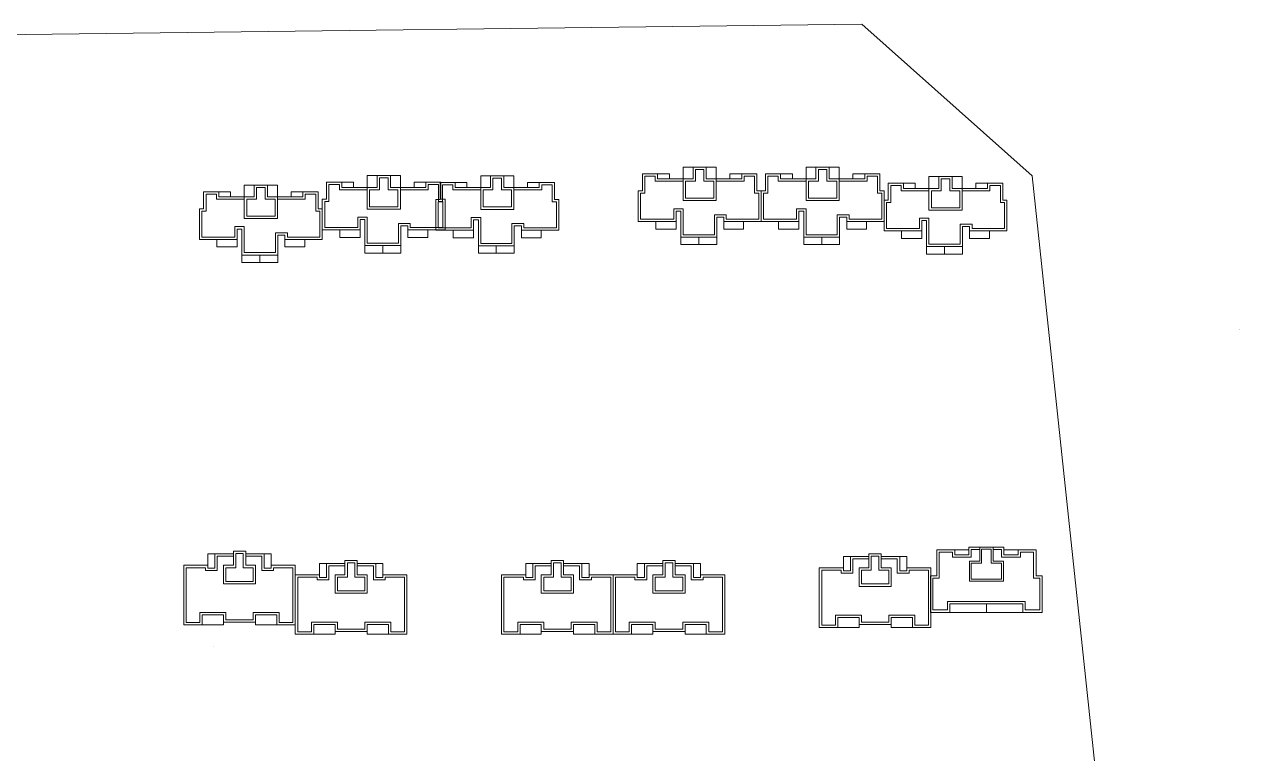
# Model space of a CAD drawing. Extents: x 65861 to 191729, y -16848 to 27649.
# Drawn here: x 134108 to 136679, y -7582 to -6039 of the extents above; entities that cross this region are included whole.
import ezdxf

# ---------------------------------------------------------------- set-up
doc = ezdxf.new("R2010")
doc.units = 0
doc.header["$LTSCALE"] = 1000
doc.header["$MEASUREMENT"] = 0
doc.layers.add('140', color=2, linetype='Continuous', lineweight=5)
doc.layers.add('DingDianTu', color=5, linetype='Continuous', lineweight=0)

# ---------------------------------------------------------------- blocks, each defined once
blk = doc.blocks.new('dafasfd')
at = {"layer": 'DingDianTu', "color": 7, "const_width": 100}
blk.add_lwpolyline([(36368038, 16363912), (36368954, 16361479), (36372042, 16362641), (36374261, 16356745), (36369114, 16354807), (36369537, 16353684), (36361113, 16350514), (36359352, 16355194), (36360288, 16355546), (36359830, 16356763), (36358894, 16356410), (36357556, 16359967)], close=True, dxfattribs=at)
for points in [[(36363546, 16362221), (36362876, 16363999), (36359039, 16362555), (36359708, 16360777)], [(36371734, 16355794), (36372686, 16353267), (36369878, 16352210), (36369350, 16353614)]]:
    blk.add_lwpolyline(points, dxfattribs=at)
at = {"layer": 'DingDianTu', "color": 7}
for points in [[(36369878, 16352210), (36361642, 16349110), (36361113, 16350514)], [(36368038, 16363912), (36371127, 16365074), (36372042, 16362641)]]:
    blk.add_lwpolyline(points, dxfattribs=at)
blk = doc.blocks.new('*E54')
at = {"layer": 'DingDianTu', "color": 7, "xscale": 0.001000002024510444, "yscale": 0.001000000163912773, "zscale": 0.001, "rotation": 339.3761177849276}
blk.add_blockref('dafasfd', (22613, -20413), dxfattribs=at)
blk = doc.blocks.new('*E53')
at = {"layer": 'DingDianTu', "color": 7, "xscale": 0.001000002024510444, "yscale": 0.001000000163912773, "zscale": 0.001, "rotation": 339.3761177849276}
blk.add_blockref('dafasfd', (22613, -20413), dxfattribs=at)

msp = doc.modelspace()

# ---------------------------------------------------------------- linework, layer by layer
at = {"layer": '140', "color": 7}
for p, q in [((135880.1, -6039.2), (132085.9, -6085)), ((136240.5, -6359.5), (135880.1, -6039.2)), ((135502, -6366.3), (135502, -6341.3)), ((135502, -6341.3), (135523, -6341.3)), ((135523, -6366.3), (135523, -6341.3)), ((135523, -6341.3), (135551, -6341.3)), ((135546, -6346.3), (135528, -6346.3)), ((135528, -6346.3), (135528, -6371.3)), ((135546, -6371.3), (135546, -6346.3)), ((135551, -6341.3), (135551, -6366.3)), ((135551, -6341.3), (135572, -6341.3)), ((135572, -6341.3), (135572, -6366.3)), ((135762, -6366.3), (135762, -6341.3)), ((135762, -6341.3), (135783, -6341.3)), ((135783, -6366.3), (135783, -6341.3)), ((135783, -6341.3), (135811, -6341.3)), ((135806, -6346.3), (135788, -6346.3)), ((135788, -6346.3), (135788, -6371.3)), ((135806, -6371.3), (135806, -6346.3)), ((135811, -6341.3), (135811, -6366.3)), ((135811, -6341.3), (135832, -6341.3)), ((135832, -6341.3), (135832, -6366.3)), ((134747.8, -6373.3), (134779.8, -6373.3)), ((134747.8, -6409.3), (134747.8, -6373.3)), ((134779.8, -6373.3), (134779.8, -6384.3)), ((134779.8, -6373.3), (134804.8, -6373.3)), ((134804.8, -6373.3), (134804.8, -6384.3)), ((134833.8, -6384.3), (134833.8, -6359.3)), ((134833.8, -6359.3), (134854.8, -6359.3)), ((134854.8, -6384.3), (134854.8, -6359.3)), ((134854.8, -6359.3), (134882.8, -6359.3)), ((134877.8, -6364.3), (134859.8, -6364.3)), ((134859.8, -6364.3), (134859.8, -6389.3)), ((134877.8, -6389.3), (134877.8, -6364.3)), ((134882.8, -6359.3), (134882.8, -6384.3)), ((134882.8, -6359.3), (134903.8, -6359.3)), ((134903.8, -6359.3), (134903.8, -6384.3)), ((134932.8, -6384.3), (134932.8, -6373.3)), ((134932.8, -6373.3), (134957.8, -6373.3)), ((134957.8, -6384.3), (134957.8, -6373.3)), ((134957.8, -6373.3), (134989.8, -6373.3)), ((134987.8, -6373.7), (135019.8, -6373.7)), ((134987.8, -6409.7), (134987.8, -6373.7)), ((134989.8, -6373.3), (134989.8, -6409.3)), ((135019.8, -6373.7), (135019.8, -6384.7)), ((135019.8, -6373.7), (135044.8, -6373.7)), ((135044.8, -6373.7), (135044.8, -6384.7)), ((135073.8, -6384.7), (135073.8, -6359.7)), ((135073.8, -6359.7), (135094.8, -6359.7)), ((135094.8, -6384.7), (135094.8, -6359.7)), ((135094.8, -6359.7), (135122.8, -6359.7)), ((135117.8, -6364.7), (135099.8, -6364.7)), ((135099.8, -6364.7), (135099.8, -6389.7)), ((135117.8, -6389.7), (135117.8, -6364.7)), ((135122.8, -6359.7), (135122.8, -6384.7)), ((135122.8, -6359.7), (135143.8, -6359.7)), ((135143.8, -6359.7), (135143.8, -6384.7)), ((135172.8, -6384.7), (135172.8, -6373.7)), ((135172.8, -6373.7), (135197.8, -6373.7)), ((135197.8, -6384.7), (135197.8, -6373.7)), ((135197.8, -6373.7), (135229.8, -6373.7)), ((135229.8, -6373.7), (135229.8, -6409.7)), ((135416, -6355.3), (135448, -6355.3)), ((135416, -6391.3), (135416, -6355.3)), ((135421, -6396.3), (135421, -6360.3)), ((135421, -6360.3), (135443, -6360.3)), ((135443, -6360.3), (135443, -6371.3)), ((135443, -6371.3), (135502, -6371.3)), ((135448, -6355.3), (135448, -6366.3)), ((135448, -6355.3), (135473, -6355.3)), ((135448, -6366.3), (135523, -6366.3)), ((135473, -6355.3), (135473, -6366.3)), ((135502, -6366.3), (135502, -6412.3)), ((135507, -6371.3), (135507, -6407.3)), ((135528, -6371.3), (135507, -6371.3)), ((135567, -6371.3), (135546, -6371.3)), ((135551, -6366.3), (135626, -6366.3)), ((135567, -6407.3), (135567, -6371.3)), ((135572, -6412.3), (135572, -6366.3)), ((135572, -6371.3), (135631, -6371.3)), ((135601, -6366.3), (135601, -6355.3)), ((135601, -6355.3), (135626, -6355.3)), ((135626, -6366.3), (135626, -6355.3)), ((135626, -6355.3), (135658, -6355.3)), ((135631, -6371.3), (135631, -6360.3)), ((135631, -6360.3), (135653, -6360.3)), ((135653, -6360.3), (135653, -6396.3)), ((135658, -6355.3), (135658, -6391.3)), ((135676, -6355.3), (135708, -6355.3)), ((135676, -6391.3), (135676, -6355.3)), ((135681, -6396.3), (135681, -6360.3)), ((135681, -6360.3), (135703, -6360.3)), ((135703, -6360.3), (135703, -6371.3)), ((135703, -6371.3), (135762, -6371.3)), ((135708, -6355.3), (135708, -6366.3)), ((135708, -6355.3), (135733, -6355.3)), ((135708, -6366.3), (135783, -6366.3)), ((135733, -6355.3), (135733, -6366.3)), ((135762, -6366.3), (135762, -6412.3)), ((135767, -6371.3), (135767, -6407.3)), ((135788, -6371.3), (135767, -6371.3)), ((135827, -6371.3), (135806, -6371.3)), ((135811, -6366.3), (135886, -6366.3)), ((135827, -6407.3), (135827, -6371.3)), ((135832, -6412.3), (135832, -6366.3)), ((135832, -6371.3), (135891, -6371.3)), ((135861, -6366.3), (135861, -6355.3)), ((135861, -6355.3), (135886, -6355.3)), ((135886, -6366.3), (135886, -6355.3)), ((135886, -6355.3), (135918, -6355.3)), ((135891, -6371.3), (135891, -6360.3)), ((135891, -6360.3), (135913, -6360.3)), ((135913, -6360.3), (135913, -6396.3)), ((135918, -6355.3), (135918, -6391.3)), ((135936, -6375.3), (135968, -6375.3)), ((135936, -6411.3), (135936, -6375.3)), ((135968, -6375.3), (135968, -6386.3)), ((135968, -6375.3), (135993, -6375.3)), ((135993, -6375.3), (135993, -6386.3)), ((136022, -6386.3), (136022, -6361.3)), ((136022, -6361.3), (136043, -6361.3)), ((136043, -6386.3), (136043, -6361.3)), ((136043, -6361.3), (136071, -6361.3)), ((136066, -6366.3), (136048, -6366.3)), ((136048, -6366.3), (136048, -6391.3)), ((136066, -6391.3), (136066, -6366.3)), ((136071, -6361.3), (136071, -6386.3)), ((136071, -6361.3), (136092, -6361.3)), ((136092, -6361.3), (136092, -6386.3)), ((136121, -6386.3), (136121, -6375.3)), ((136121, -6375.3), (136146, -6375.3)), ((136146, -6386.3), (136146, -6375.3)), ((136146, -6375.3), (136178, -6375.3)), ((136178, -6375.3), (136178, -6411.3)), ((136649, -10213.7), (136240.5, -6359.5)), ((134487.8, -6393.3), (134519.8, -6393.3)), ((134487.8, -6429.3), (134487.8, -6393.3)), ((134492.8, -6434.3), (134492.8, -6398.3)), ((134492.8, -6398.3), (134514.8, -6398.3)), ((134514.8, -6398.3), (134514.8, -6409.3)), ((134519.8, -6393.3), (134519.8, -6404.3)), ((134519.8, -6393.3), (134544.8, -6393.3)), ((134544.8, -6393.3), (134544.8, -6404.3)), ((134573.8, -6404.3), (134573.8, -6379.3)), ((134573.8, -6379.3), (134594.8, -6379.3)), ((134594.8, -6404.3), (134594.8, -6379.3)), ((134594.8, -6379.3), (134622.8, -6379.3)), ((134617.8, -6384.3), (134599.8, -6384.3)), ((134599.8, -6384.3), (134599.8, -6409.3)), ((134617.8, -6409.3), (134617.8, -6384.3)), ((134622.8, -6379.3), (134622.8, -6404.3)), ((134622.8, -6379.3), (134643.8, -6379.3)), ((134643.8, -6379.3), (134643.8, -6404.3)), ((134672.8, -6404.3), (134672.8, -6393.3)), ((134672.8, -6393.3), (134697.8, -6393.3)), ((134697.8, -6404.3), (134697.8, -6393.3)), ((134697.8, -6393.3), (134729.8, -6393.3)), ((134702.8, -6409.3), (134702.8, -6398.3)), ((134702.8, -6398.3), (134724.8, -6398.3)), ((134724.8, -6398.3), (134724.8, -6434.3)), ((134729.8, -6393.3), (134729.8, -6429.3)), ((134752.8, -6414.3), (134752.8, -6378.3)), ((134752.8, -6378.3), (134774.8, -6378.3)), ((134774.8, -6378.3), (134774.8, -6389.3)), ((134774.8, -6389.3), (134833.8, -6389.3)), ((134779.8, -6384.3), (134854.8, -6384.3)), ((134833.8, -6384.3), (134833.8, -6430.3)), ((134838.8, -6389.3), (134838.8, -6425.3)), ((134859.8, -6389.3), (134838.8, -6389.3)), ((134898.8, -6389.3), (134877.8, -6389.3)), ((134882.8, -6384.3), (134957.8, -6384.3)), ((134898.8, -6425.3), (134898.8, -6389.3)), ((134903.8, -6430.3), (134903.8, -6384.3)), ((134903.8, -6389.3), (134962.8, -6389.3)), ((134962.8, -6389.3), (134962.8, -6378.3)), ((134962.8, -6378.3), (134984.8, -6378.3)), ((134984.8, -6378.3), (134984.8, -6414.3)), ((134992.8, -6414.7), (134992.8, -6378.7)), ((134992.8, -6378.7), (135014.8, -6378.7)), ((135014.8, -6378.7), (135014.8, -6389.7)), ((135014.8, -6389.7), (135073.8, -6389.7)), ((135019.8, -6384.7), (135094.8, -6384.7)), ((135073.8, -6384.7), (135073.8, -6430.7)), ((135078.8, -6389.7), (135078.8, -6425.7)), ((135099.8, -6389.7), (135078.8, -6389.7)), ((135138.8, -6389.7), (135117.8, -6389.7)), ((135122.8, -6384.7), (135197.8, -6384.7)), ((135138.8, -6425.7), (135138.8, -6389.7)), ((135143.8, -6430.7), (135143.8, -6384.7)), ((135143.8, -6389.7), (135202.8, -6389.7)), ((135202.8, -6389.7), (135202.8, -6378.7)), ((135202.8, -6378.7), (135224.8, -6378.7)), ((135224.8, -6378.7), (135224.8, -6414.7)), ((135407, -6456.3), (135407, -6391.3)), ((135407, -6391.3), (135416, -6391.3)), ((135412, -6451.3), (135412, -6396.3)), ((135412, -6396.3), (135421, -6396.3)), ((135653, -6396.3), (135662, -6396.3)), ((135658, -6391.3), (135667, -6391.3)), ((135662, -6396.3), (135662, -6451.3)), ((135667, -6456.3), (135667, -6391.3)), ((135667, -6391.3), (135676, -6391.3)), ((135667, -6391.3), (135667, -6456.3)), ((135672, -6451.3), (135672, -6396.3)), ((135672, -6396.3), (135681, -6396.3)), ((135913, -6396.3), (135922, -6396.3)), ((135918, -6391.3), (135927, -6391.3)), ((135922, -6396.3), (135922, -6451.3)), ((135927, -6391.3), (135927, -6456.3)), ((135941, -6416.3), (135941, -6380.3)), ((135941, -6380.3), (135963, -6380.3)), ((135963, -6380.3), (135963, -6391.3)), ((135963, -6391.3), (136022, -6391.3)), ((135968, -6386.3), (136043, -6386.3)), ((136022, -6386.3), (136022, -6432.3)), ((136027, -6391.3), (136027, -6427.3)), ((136048, -6391.3), (136027, -6391.3)), ((136087, -6391.3), (136066, -6391.3)), ((136071, -6386.3), (136146, -6386.3)), ((136087, -6427.3), (136087, -6391.3)), ((136092, -6432.3), (136092, -6386.3)), ((136092, -6391.3), (136151, -6391.3)), ((136151, -6391.3), (136151, -6380.3)), ((136151, -6380.3), (136173, -6380.3)), ((136173, -6380.3), (136173, -6416.3)), ((134514.8, -6409.3), (134573.8, -6409.3)), ((134519.8, -6404.3), (134594.8, -6404.3)), ((134573.8, -6404.3), (134573.8, -6450.3)), ((134578.8, -6409.3), (134578.8, -6445.3)), ((134599.8, -6409.3), (134578.8, -6409.3)), ((134638.8, -6409.3), (134617.8, -6409.3)), ((134622.8, -6404.3), (134697.8, -6404.3)), ((134638.8, -6445.3), (134638.8, -6409.3)), ((134643.8, -6450.3), (134643.8, -6404.3)), ((134643.8, -6409.3), (134702.8, -6409.3)), ((134738.8, -6474.3), (134738.8, -6409.3)), ((134738.8, -6409.3), (134747.8, -6409.3)), ((134743.8, -6469.3), (134743.8, -6414.3)), ((134743.8, -6414.3), (134752.8, -6414.3)), ((134838.8, -6425.3), (134898.8, -6425.3)), ((134978.8, -6474.7), (134978.8, -6409.7)), ((134978.8, -6409.7), (134987.8, -6409.7)), ((134983.8, -6469.7), (134983.8, -6414.7)), ((134983.8, -6414.7), (134992.8, -6414.7)), ((134984.8, -6414.3), (134993.8, -6414.3)), ((134989.8, -6409.3), (134998.8, -6409.3)), ((134993.8, -6414.3), (134993.8, -6469.3)), ((134998.8, -6409.3), (134998.8, -6474.3)), ((135078.8, -6425.7), (135138.8, -6425.7)), ((135224.8, -6414.7), (135233.8, -6414.7)), ((135229.8, -6409.7), (135238.8, -6409.7)), ((135233.8, -6414.7), (135233.8, -6469.7)), ((135238.8, -6409.7), (135238.8, -6474.7)), ((135502, -6412.3), (135572, -6412.3)), ((135507, -6407.3), (135567, -6407.3)), ((135762, -6412.3), (135832, -6412.3)), ((135767, -6407.3), (135827, -6407.3)), ((135927, -6476.3), (135927, -6411.3)), ((135927, -6411.3), (135936, -6411.3)), ((135932, -6471.3), (135932, -6416.3)), ((135932, -6416.3), (135941, -6416.3)), ((136173, -6416.3), (136182, -6416.3)), ((136178, -6411.3), (136187, -6411.3)), ((136182, -6416.3), (136182, -6471.3)), ((136187, -6411.3), (136187, -6476.3)), ((134478.8, -6494.3), (134478.8, -6429.3)), ((134478.8, -6429.3), (134487.8, -6429.3)), ((134483.8, -6489.3), (134483.8, -6434.3)), ((134483.8, -6434.3), (134492.8, -6434.3)), ((134573.8, -6450.3), (134643.8, -6450.3)), ((134578.8, -6445.3), (134638.8, -6445.3)), ((134724.8, -6434.3), (134733.8, -6434.3)), ((134729.8, -6429.3), (134738.8, -6429.3)), ((134733.8, -6434.3), (134733.8, -6489.3)), ((134738.8, -6429.3), (134738.8, -6494.3)), ((134833.8, -6447.3), (134813.8, -6447.3)), ((134813.8, -6447.3), (134813.8, -6469.3)), ((134828.8, -6452.3), (134818.8, -6452.3)), ((134818.8, -6452.3), (134818.8, -6474.3)), ((134828.8, -6507.3), (134828.8, -6452.3)), ((134833.8, -6430.3), (134903.8, -6430.3)), ((134833.8, -6502.3), (134833.8, -6447.3)), ((135073.8, -6447.7), (135053.8, -6447.7)), ((135053.8, -6447.7), (135053.8, -6469.7)), ((135073.8, -6430.7), (135143.8, -6430.7)), ((135073.8, -6502.7), (135073.8, -6447.7)), ((135482, -6451.3), (135412, -6451.3)), ((135502, -6429.3), (135482, -6429.3)), ((135482, -6429.3), (135482, -6451.3)), ((135497, -6434.3), (135487, -6434.3)), ((135487, -6434.3), (135487, -6456.3)), ((135497, -6489.3), (135497, -6434.3)), ((135502, -6484.3), (135502, -6429.3)), ((135593, -6442.3), (135568, -6442.3)), ((135568, -6442.3), (135568, -6484.3)), ((135588, -6447.3), (135573, -6447.3)), ((135573, -6447.3), (135573, -6489.3)), ((135588, -6456.3), (135588, -6447.3)), ((135593, -6451.3), (135593, -6442.3)), ((135662, -6451.3), (135593, -6451.3)), ((135742, -6451.3), (135672, -6451.3)), ((135762, -6429.3), (135742, -6429.3)), ((135742, -6429.3), (135742, -6451.3)), ((135757, -6434.3), (135747, -6434.3)), ((135747, -6434.3), (135747, -6456.3)), ((135757, -6489.3), (135757, -6434.3)), ((135762, -6484.3), (135762, -6429.3)), ((135853, -6442.3), (135828, -6442.3)), ((135828, -6442.3), (135828, -6484.3)), ((135848, -6447.3), (135833, -6447.3)), ((135833, -6447.3), (135833, -6489.3)), ((135848, -6456.3), (135848, -6447.3)), ((135853, -6451.3), (135853, -6442.3)), ((135922, -6451.3), (135853, -6451.3)), ((136022, -6449.3), (136002, -6449.3)), ((136002, -6449.3), (136002, -6471.3)), ((136022, -6432.3), (136092, -6432.3)), ((136022, -6504.3), (136022, -6449.3)), ((136027, -6427.3), (136087, -6427.3)), ((134573.8, -6467.3), (134553.8, -6467.3)), ((134553.8, -6467.3), (134553.8, -6489.3)), ((134568.8, -6472.3), (134558.8, -6472.3)), ((134558.8, -6472.3), (134558.8, -6494.3)), ((134568.8, -6527.3), (134568.8, -6472.3)), ((134573.8, -6522.3), (134573.8, -6467.3)), ((134818.8, -6474.3), (134738.8, -6474.3)), ((134813.8, -6469.3), (134743.8, -6469.3)), ((134775.8, -6474.3), (134775.8, -6490.3)), ((134818.8, -6490.3), (134818.8, -6474.3)), ((134924.8, -6460.3), (134899.8, -6460.3)), ((134899.8, -6460.3), (134899.8, -6502.3)), ((134919.8, -6465.3), (134904.8, -6465.3)), ((134904.8, -6465.3), (134904.8, -6507.3)), ((134919.8, -6474.3), (134919.8, -6465.3)), ((134998.8, -6474.3), (134919.8, -6474.3)), ((134919.8, -6490.3), (134919.8, -6474.3)), ((134924.8, -6469.3), (134924.8, -6460.3)), ((134993.8, -6469.3), (134924.8, -6469.3)), ((134961.8, -6474.3), (134961.8, -6490.3)), ((135058.8, -6474.7), (134978.8, -6474.7)), ((135053.8, -6469.7), (134983.8, -6469.7)), ((135015.8, -6474.7), (135015.8, -6490.7)), ((135068.8, -6452.7), (135058.8, -6452.7)), ((135058.8, -6452.7), (135058.8, -6474.7)), ((135058.8, -6490.7), (135058.8, -6474.7)), ((135068.8, -6507.7), (135068.8, -6452.7)), ((135164.8, -6460.7), (135139.8, -6460.7)), ((135139.8, -6460.7), (135139.8, -6502.7)), ((135159.8, -6465.7), (135144.8, -6465.7)), ((135144.8, -6465.7), (135144.8, -6507.7)), ((135159.8, -6474.7), (135159.8, -6465.7)), ((135238.8, -6474.7), (135159.8, -6474.7)), ((135159.8, -6490.7), (135159.8, -6474.7)), ((135164.8, -6469.7), (135164.8, -6460.7)), ((135233.8, -6469.7), (135164.8, -6469.7)), ((135201.8, -6474.7), (135201.8, -6490.7)), ((135487, -6456.3), (135407, -6456.3)), ((135444, -6456.3), (135444, -6472.3)), ((135444, -6472.3), (135487, -6472.3)), ((135487, -6472.3), (135487, -6456.3)), ((135667, -6456.3), (135588, -6456.3)), ((135588, -6472.3), (135588, -6456.3)), ((135630, -6472.3), (135588, -6472.3)), ((135630, -6456.3), (135630, -6472.3)), ((135747, -6456.3), (135667, -6456.3)), ((135704, -6456.3), (135704, -6472.3)), ((135704, -6472.3), (135747, -6472.3)), ((135747, -6472.3), (135747, -6456.3)), ((135927, -6456.3), (135848, -6456.3)), ((135848, -6472.3), (135848, -6456.3)), ((135890, -6472.3), (135848, -6472.3)), ((135890, -6456.3), (135890, -6472.3)), ((136007, -6476.3), (135927, -6476.3)), ((136002, -6471.3), (135932, -6471.3)), ((135964, -6476.3), (135964, -6492.3)), ((136017, -6454.3), (136007, -6454.3)), ((136007, -6454.3), (136007, -6476.3)), ((136007, -6492.3), (136007, -6476.3)), ((136017, -6509.3), (136017, -6454.3)), ((136113, -6462.3), (136088, -6462.3)), ((136088, -6462.3), (136088, -6504.3)), ((136108, -6467.3), (136093, -6467.3)), ((136093, -6467.3), (136093, -6509.3)), ((136108, -6476.3), (136108, -6467.3)), ((136187, -6476.3), (136108, -6476.3)), ((136108, -6492.3), (136108, -6476.3)), ((136113, -6471.3), (136113, -6462.3)), ((136182, -6471.3), (136113, -6471.3)), ((136150, -6476.3), (136150, -6492.3)), ((134558.8, -6494.3), (134478.8, -6494.3)), ((134553.8, -6489.3), (134483.8, -6489.3)), ((134515.8, -6494.3), (134515.8, -6510.3)), ((134558.8, -6510.3), (134558.8, -6494.3)), ((134664.8, -6480.3), (134639.8, -6480.3)), ((134639.8, -6480.3), (134639.8, -6522.3)), ((134659.8, -6485.3), (134644.8, -6485.3)), ((134644.8, -6485.3), (134644.8, -6527.3)), ((134659.8, -6494.3), (134659.8, -6485.3)), ((134738.8, -6494.3), (134659.8, -6494.3)), ((134659.8, -6510.3), (134659.8, -6494.3)), ((134664.8, -6489.3), (134664.8, -6480.3)), ((134733.8, -6489.3), (134664.8, -6489.3)), ((134701.8, -6494.3), (134701.8, -6510.3)), ((134775.8, -6490.3), (134818.8, -6490.3)), ((134899.8, -6502.3), (134833.8, -6502.3)), ((134961.8, -6490.3), (134919.8, -6490.3)), ((135015.8, -6490.7), (135058.8, -6490.7)), ((135139.8, -6502.7), (135073.8, -6502.7)), ((135201.8, -6490.7), (135159.8, -6490.7)), ((135573, -6489.3), (135497, -6489.3)), ((135497, -6505.3), (135497, -6489.3)), ((135568, -6484.3), (135502, -6484.3)), ((135535, -6489.3), (135535, -6505.3)), ((135573, -6489.3), (135573, -6505.3)), ((135833, -6489.3), (135757, -6489.3)), ((135757, -6505.3), (135757, -6489.3)), ((135828, -6484.3), (135762, -6484.3)), ((135795, -6489.3), (135795, -6505.3)), ((135833, -6489.3), (135833, -6505.3)), ((135964, -6492.3), (136007, -6492.3)), ((136150, -6492.3), (136108, -6492.3)), ((134515.8, -6510.3), (134558.8, -6510.3)), ((134644.8, -6527.3), (134568.8, -6527.3)), ((134568.8, -6543.3), (134568.8, -6527.3)), ((134639.8, -6522.3), (134573.8, -6522.3)), ((134606.8, -6527.3), (134606.8, -6543.4)), ((134644.8, -6527.3), (134644.8, -6543.4)), ((134701.8, -6510.3), (134659.8, -6510.3)), ((134904.8, -6507.3), (134828.8, -6507.3)), ((134828.8, -6523.3), (134828.8, -6507.3)), ((134904.8, -6523.4), (134828.8, -6523.3)), ((134866.8, -6507.3), (134866.8, -6523.4)), ((134904.8, -6507.3), (134904.8, -6523.4)), ((135144.8, -6507.7), (135068.8, -6507.7)), ((135068.8, -6523.7), (135068.8, -6507.7)), ((135144.8, -6523.7), (135068.8, -6523.7)), ((135106.8, -6507.7), (135106.8, -6523.7)), ((135144.8, -6507.7), (135144.8, -6523.7)), ((135573, -6505.3), (135497, -6505.3)), ((135833, -6505.3), (135757, -6505.3)), ((136093, -6509.3), (136017, -6509.3)), ((136017, -6525.3), (136017, -6509.3)), ((136093, -6525.3), (136017, -6525.3)), ((136088, -6504.3), (136022, -6504.3)), ((136055, -6509.3), (136055, -6525.3)), ((136093, -6509.3), (136093, -6525.3)), ((134644.8, -6543.4), (134568.8, -6543.3)), ((136106.4, -7161.3), (136106.4, -7145.3)), ((136106.4, -7145.3), (136180.4, -7145.3)), ((136129.4, -7145.3), (136129.4, -7175.3)), ((136157.4, -7175.3), (136157.4, -7145.3)), ((136180.4, -7145.3), (136180.4, -7161.3)), ((134496.7, -7183.8), (134496.7, -7159.8)), ((134496.7, -7159.8), (134511.7, -7159.8)), ((134550.7, -7159.8), (134511.7, -7159.8)), ((134511.7, -7159.8), (134511.7, -7189.8)), ((134550.7, -7164.8), (134516.7, -7164.8)), ((134516.7, -7164.8), (134516.7, -7194.8)), ((134576.7, -7153.8), (134550.7, -7153.8)), ((134550.7, -7153.8), (134550.7, -7159.8)), ((134550.7, -7159.8), (134550.7, -7183.8)), ((134571.7, -7158.8), (134555.7, -7158.8)), ((134555.7, -7158.8), (134555.7, -7159.8)), ((134555.7, -7159.8), (134555.7, -7188.8)), ((134571.7, -7188.8), (134571.7, -7158.8)), ((134576.7, -7159.8), (134576.7, -7153.8)), ((134576.7, -7183.8), (134576.7, -7153.8)), ((134615.7, -7159.8), (134576.7, -7159.8)), ((134610.7, -7164.8), (134576.7, -7164.8)), ((134610.7, -7194.8), (134610.7, -7164.8)), ((134615.7, -7189.8), (134615.7, -7159.8)), ((134630.7, -7159.8), (134615.7, -7159.8)), ((134630.7, -7183.8), (134630.7, -7159.8)), ((135841, -7189.3), (135841, -7165.3)), ((135841, -7165.3), (135856, -7165.3)), ((135895, -7165.3), (135856, -7165.3)), ((135856, -7165.3), (135856, -7195.3)), ((135895, -7170.3), (135861, -7170.3)), ((135861, -7170.3), (135861, -7200.3)), ((135921, -7159.3), (135895, -7159.3)), ((135895, -7159.3), (135895, -7165.3)), ((135895, -7165.3), (135895, -7189.3)), ((135916, -7164.3), (135900, -7164.3)), ((135900, -7164.3), (135900, -7165.3)), ((135900, -7165.3), (135900, -7194.3)), ((135916, -7194.3), (135916, -7164.3)), ((135921, -7165.3), (135921, -7159.3)), ((135921, -7189.3), (135921, -7159.3)), ((135960, -7165.3), (135921, -7165.3)), ((135955, -7170.3), (135921, -7170.3)), ((135955, -7200.3), (135955, -7170.3)), ((135960, -7195.3), (135960, -7165.3)), ((135975, -7165.3), (135960, -7165.3)), ((135975, -7189.3), (135975, -7165.3)), ((136038.4, -7206.3), (136038.4, -7151.3)), ((136038.4, -7151.3), (136076.4, -7151.3)), ((136043.4, -7211.3), (136043.4, -7156.3)), ((136043.4, -7156.3), (136071.4, -7156.3)), ((136071.4, -7156.3), (136071.4, -7166.3)), ((136071.4, -7166.3), (136111.4, -7166.3)), ((136074.4, -7151.3), (136076.4, -7151.3)), ((136076.4, -7151.3), (136076.4, -7161.3)), ((136076.4, -7151.3), (136106.4, -7151.3)), ((136076.4, -7161.3), (136106.4, -7161.3)), ((136111.4, -7166.3), (136111.4, -7150.3)), ((136111.4, -7150.3), (136129.4, -7150.3)), ((136133.4, -7149.3), (136133.4, -7179.3)), ((136153.4, -7149.3), (136133.4, -7149.3)), ((136153.4, -7179.3), (136153.4, -7149.3)), ((136157.4, -7150.3), (136175.4, -7150.3)), ((136175.4, -7150.3), (136175.4, -7166.3)), ((136175.4, -7166.3), (136215.4, -7166.3)), ((136210.4, -7151.3), (136180.4, -7151.3)), ((136180.4, -7161.3), (136210.4, -7161.3)), ((136210.4, -7161.3), (136210.4, -7151.3)), ((136210.4, -7151.3), (136248.4, -7151.3)), ((136215.4, -7166.3), (136215.4, -7156.3)), ((136215.4, -7156.3), (136243.4, -7156.3)), ((136243.4, -7156.3), (136243.4, -7211.3)), ((136248.4, -7151.3), (136248.4, -7206.3)), ((134478.7, -7183.8), (134445.7, -7183.8)), ((134445.7, -7183.8), (134445.7, -7309.8)), ((134478.7, -7188.8), (134450.7, -7188.8)), ((134450.7, -7188.8), (134450.7, -7304.8)), ((134496.7, -7183.8), (134478.7, -7183.8)), ((134491.7, -7188.8), (134478.7, -7188.8)), ((134491.7, -7194.8), (134491.7, -7188.8)), ((134516.7, -7194.8), (134491.7, -7194.8)), ((134496.7, -7189.8), (134496.7, -7183.8)), ((134511.7, -7189.8), (134496.7, -7189.8)), ((134550.7, -7183.8), (134529.7, -7183.8)), ((134529.7, -7183.8), (134529.7, -7222.8)), ((134555.7, -7188.8), (134534.7, -7188.8)), ((134534.7, -7188.8), (134534.7, -7217.8)), ((134592.7, -7188.8), (134571.7, -7188.8)), ((134597.7, -7183.8), (134576.7, -7183.8)), ((134592.7, -7217.8), (134592.7, -7188.8)), ((134597.7, -7222.8), (134597.7, -7183.8)), ((134635.7, -7194.8), (134610.7, -7194.8)), ((134630.7, -7189.8), (134615.7, -7189.8)), ((134648.7, -7183.8), (134630.7, -7183.8)), ((134630.7, -7183.8), (134630.7, -7189.8)), ((134648.7, -7188.8), (134635.7, -7188.8)), ((134635.7, -7188.8), (134635.7, -7194.8)), ((134681.7, -7183.8), (134648.7, -7183.8)), ((134676.7, -7188.8), (134648.7, -7188.8)), ((134676.7, -7304.8), (134676.7, -7188.8)), ((134681.7, -7309.8), (134681.7, -7183.8)), ((134732.7, -7203.8), (134732.7, -7179.8)), ((134732.7, -7179.8), (134747.7, -7179.8)), ((134786.7, -7179.8), (134747.7, -7179.8)), ((134747.7, -7179.8), (134747.7, -7209.8)), ((134786.7, -7184.8), (134752.7, -7184.8)), ((134752.7, -7184.8), (134752.7, -7214.8)), ((134812.7, -7173.8), (134786.7, -7173.8)), ((134786.7, -7173.8), (134786.7, -7179.8)), ((134786.7, -7179.8), (134786.7, -7203.8)), ((134807.7, -7178.8), (134791.7, -7178.8)), ((134791.7, -7178.8), (134791.7, -7179.8)), ((134791.7, -7179.8), (134791.7, -7208.8)), ((134807.7, -7208.8), (134807.7, -7178.8)), ((134812.7, -7179.8), (134812.7, -7173.8)), ((134812.7, -7203.8), (134812.7, -7173.8)), ((134851.7, -7179.8), (134812.7, -7179.8)), ((134846.7, -7184.8), (134812.7, -7184.8)), ((134846.7, -7214.8), (134846.7, -7184.8)), ((134851.7, -7209.8), (134851.7, -7179.8)), ((134866.7, -7179.8), (134851.7, -7179.8)), ((134866.7, -7203.8), (134866.7, -7179.8)), ((135169, -7203.8), (135169, -7179.8)), ((135169, -7179.8), (135184, -7179.8)), ((135223, -7179.8), (135184, -7179.8)), ((135184, -7179.8), (135184, -7209.8)), ((135223, -7184.8), (135189, -7184.8)), ((135189, -7184.8), (135189, -7214.8)), ((135249, -7173.8), (135223, -7173.8)), ((135223, -7173.8), (135223, -7179.8)), ((135223, -7179.8), (135223, -7203.8)), ((135244, -7178.8), (135228, -7178.8)), ((135228, -7178.8), (135228, -7179.8)), ((135228, -7179.8), (135228, -7208.8)), ((135244, -7208.8), (135244, -7178.8)), ((135249, -7179.8), (135249, -7173.8)), ((135249, -7203.8), (135249, -7173.8)), ((135288, -7179.8), (135249, -7179.8)), ((135283, -7184.8), (135249, -7184.8)), ((135283, -7214.8), (135283, -7184.8)), ((135288, -7209.8), (135288, -7179.8)), ((135303, -7179.8), (135288, -7179.8)), ((135303, -7203.8), (135303, -7179.8)), ((135405, -7203.8), (135405, -7179.8)), ((135405, -7179.8), (135420, -7179.8)), ((135459, -7179.8), (135420, -7179.8)), ((135420, -7179.8), (135420, -7209.8)), ((135459, -7184.8), (135425, -7184.8)), ((135425, -7184.8), (135425, -7214.8)), ((135485, -7173.8), (135459, -7173.8)), ((135459, -7173.8), (135459, -7179.8)), ((135459, -7179.8), (135459, -7203.8)), ((135480, -7178.8), (135464, -7178.8)), ((135464, -7178.8), (135464, -7179.8)), ((135464, -7179.8), (135464, -7208.8)), ((135480, -7208.8), (135480, -7178.8)), ((135485, -7179.8), (135485, -7173.8)), ((135485, -7203.8), (135485, -7173.8)), ((135524, -7179.8), (135485, -7179.8)), ((135519, -7184.8), (135485, -7184.8)), ((135519, -7214.8), (135519, -7184.8)), ((135524, -7209.8), (135524, -7179.8)), ((135539, -7179.8), (135524, -7179.8)), ((135539, -7203.8), (135539, -7179.8)), ((135823, -7189.3), (135790, -7189.3)), ((135790, -7189.3), (135790, -7315.3)), ((135823, -7194.3), (135795, -7194.3)), ((135795, -7194.3), (135795, -7310.3)), ((135841, -7189.3), (135823, -7189.3)), ((135836, -7194.3), (135823, -7194.3)), ((135836, -7200.3), (135836, -7194.3)), ((135841, -7195.3), (135841, -7189.3)), ((135856, -7195.3), (135841, -7195.3)), ((135895, -7189.3), (135874, -7189.3)), ((135874, -7189.3), (135874, -7228.3)), ((135900, -7194.3), (135879, -7194.3)), ((135879, -7194.3), (135879, -7223.3)), ((135937, -7194.3), (135916, -7194.3)), ((135942, -7189.3), (135921, -7189.3)), ((135937, -7223.3), (135937, -7194.3)), ((135942, -7228.3), (135942, -7189.3)), ((135975, -7195.3), (135960, -7195.3)), ((135993, -7189.3), (135975, -7189.3)), ((135975, -7189.3), (135975, -7195.3)), ((135993, -7194.3), (135980, -7194.3)), ((135980, -7194.3), (135980, -7200.3)), ((136026, -7189.3), (135993, -7189.3)), ((136021, -7194.3), (135993, -7194.3)), ((136021, -7310.3), (136021, -7194.3)), ((136026, -7315.3), (136026, -7189.3)), ((136129.4, -7175.3), (136107.4, -7175.3)), ((136107.4, -7175.3), (136107.4, -7217.3)), ((136133.4, -7179.3), (136111.4, -7179.3)), ((136111.4, -7179.3), (136111.4, -7213.3)), ((136175.4, -7179.3), (136153.4, -7179.3)), ((136179.4, -7175.3), (136157.4, -7175.3)), ((136175.4, -7213.3), (136175.4, -7179.3)), ((136179.4, -7217.3), (136179.4, -7175.3)), ((134529.7, -7222.8), (134597.7, -7222.8)), ((134534.7, -7217.8), (134592.7, -7217.8)), ((134714.7, -7203.8), (134681.7, -7203.8)), ((134681.7, -7203.8), (134681.7, -7329.8)), ((134714.7, -7208.8), (134686.7, -7208.8)), ((134686.7, -7208.8), (134686.7, -7324.8)), ((134732.7, -7203.8), (134714.7, -7203.8)), ((134727.7, -7208.8), (134714.7, -7208.8)), ((134727.7, -7214.8), (134727.7, -7208.8)), ((134752.7, -7214.8), (134727.7, -7214.8)), ((134732.7, -7209.8), (134732.7, -7203.8)), ((134747.7, -7209.8), (134732.7, -7209.8)), ((134786.7, -7203.8), (134765.7, -7203.8)), ((134765.7, -7203.8), (134765.7, -7242.8)), ((134791.7, -7208.8), (134770.7, -7208.8)), ((134770.7, -7208.8), (134770.7, -7237.8)), ((134828.7, -7208.8), (134807.7, -7208.8)), ((134833.7, -7203.8), (134812.7, -7203.8)), ((134828.7, -7237.8), (134828.7, -7208.8)), ((134833.7, -7242.8), (134833.7, -7203.8)), ((134871.7, -7214.8), (134846.7, -7214.8)), ((134866.7, -7209.8), (134851.7, -7209.8)), ((134884.7, -7203.8), (134866.7, -7203.8)), ((134866.7, -7203.8), (134866.7, -7209.8)), ((134884.7, -7208.8), (134871.7, -7208.8)), ((134871.7, -7208.8), (134871.7, -7214.8)), ((134917.7, -7203.8), (134884.7, -7203.8)), ((134912.7, -7208.8), (134884.7, -7208.8)), ((134912.7, -7324.8), (134912.7, -7208.8)), ((134917.7, -7329.8), (134917.7, -7203.8)), ((135151, -7203.8), (135118, -7203.8)), ((135118, -7203.8), (135118, -7329.8)), ((135151, -7208.8), (135123, -7208.8)), ((135123, -7208.8), (135123, -7324.8)), ((135169, -7203.8), (135151, -7203.8)), ((135164, -7208.8), (135151, -7208.8)), ((135164, -7214.8), (135164, -7208.8)), ((135189, -7214.8), (135164, -7214.8)), ((135169, -7209.8), (135169, -7203.8)), ((135184, -7209.8), (135169, -7209.8)), ((135223, -7203.8), (135202, -7203.8)), ((135202, -7203.8), (135202, -7242.8)), ((135228, -7208.8), (135207, -7208.8)), ((135207, -7208.8), (135207, -7237.8)), ((135265, -7208.8), (135244, -7208.8)), ((135270, -7203.8), (135249, -7203.8)), ((135265, -7237.8), (135265, -7208.8)), ((135270, -7242.8), (135270, -7203.8)), ((135308, -7214.8), (135283, -7214.8)), ((135303, -7209.8), (135288, -7209.8)), ((135321, -7203.8), (135303, -7203.8)), ((135303, -7203.8), (135303, -7209.8)), ((135321, -7208.8), (135308, -7208.8)), ((135308, -7208.8), (135308, -7214.8)), ((135354, -7203.8), (135321, -7203.8)), ((135349, -7208.8), (135321, -7208.8)), ((135349, -7324.8), (135349, -7208.8)), ((135387, -7203.8), (135354, -7203.8)), ((135354, -7203.8), (135354, -7329.8)), ((135354, -7329.8), (135354, -7203.8)), ((135387, -7208.8), (135359, -7208.8)), ((135359, -7208.8), (135359, -7324.8)), ((135405, -7203.8), (135387, -7203.8)), ((135400, -7208.8), (135387, -7208.8)), ((135400, -7214.8), (135400, -7208.8)), ((135425, -7214.8), (135400, -7214.8)), ((135405, -7209.8), (135405, -7203.8)), ((135420, -7209.8), (135405, -7209.8)), ((135459, -7203.8), (135438, -7203.8)), ((135438, -7203.8), (135438, -7242.8)), ((135464, -7208.8), (135443, -7208.8)), ((135443, -7208.8), (135443, -7237.8)), ((135501, -7208.8), (135480, -7208.8)), ((135506, -7203.8), (135485, -7203.8)), ((135501, -7237.8), (135501, -7208.8)), ((135506, -7242.8), (135506, -7203.8)), ((135544, -7214.8), (135519, -7214.8)), ((135539, -7209.8), (135524, -7209.8)), ((135557, -7203.8), (135539, -7203.8)), ((135539, -7203.8), (135539, -7209.8)), ((135557, -7208.8), (135544, -7208.8)), ((135544, -7208.8), (135544, -7214.8)), ((135590, -7203.8), (135557, -7203.8)), ((135585, -7208.8), (135557, -7208.8)), ((135585, -7324.8), (135585, -7208.8)), ((135590, -7329.8), (135590, -7203.8)), ((135861, -7200.3), (135836, -7200.3)), ((135879, -7223.3), (135937, -7223.3)), ((135980, -7200.3), (135955, -7200.3)), ((136025.4, -7283.3), (136025.4, -7206.3)), ((136025.4, -7206.3), (136038.4, -7206.3)), ((136030.4, -7278.3), (136030.4, -7211.3)), ((136030.4, -7211.3), (136043.4, -7211.3)), ((136107.4, -7216.3), (136107.4, -7217.3)), ((136107.4, -7217.3), (136179.4, -7217.3)), ((136111.4, -7213.3), (136175.4, -7213.3)), ((136178.4, -7217.3), (136179.4, -7217.3)), ((136243.4, -7211.3), (136256.4, -7211.3)), ((136248.4, -7206.3), (136261.4, -7206.3)), ((136256.4, -7211.3), (136256.4, -7278.3)), ((136261.4, -7206.3), (136261.4, -7283.3)), ((134765.7, -7242.8), (134833.7, -7242.8)), ((134770.7, -7237.8), (134828.7, -7237.8)), ((135202, -7242.8), (135270, -7242.8)), ((135207, -7237.8), (135265, -7237.8)), ((135438, -7242.8), (135506, -7242.8)), ((135443, -7237.8), (135501, -7237.8)), ((135874, -7228.3), (135942, -7228.3)), ((136143.4, -7260.3), (136061.4, -7260.3)), ((136061.4, -7260.3), (136061.4, -7278.3)), ((136143.4, -7265.3), (136066.4, -7265.3)), ((136066.4, -7265.3), (136066.4, -7283.3)), ((136225.4, -7260.3), (136143.4, -7260.3)), ((136220.4, -7265.3), (136143.4, -7265.3)), ((136143.4, -7265.3), (136143.4, -7283.3)), ((136220.4, -7283.3), (136220.4, -7265.3)), ((136225.4, -7278.3), (136225.4, -7260.3)), ((134479.7, -7304.8), (134479.7, -7283.8)), ((134479.7, -7283.8), (134534.7, -7283.8)), ((134484.7, -7309.8), (134484.7, -7288.8)), ((134484.7, -7288.8), (134529.7, -7288.8)), ((134529.7, -7288.8), (134529.7, -7303.8)), ((134534.7, -7283.8), (134534.7, -7298.8)), ((134534.7, -7298.8), (134563.7, -7298.8)), ((134563.7, -7298.8), (134592.7, -7298.8)), ((134592.7, -7298.8), (134592.7, -7283.8)), ((134592.7, -7283.8), (134647.7, -7283.8)), ((134597.7, -7303.8), (134597.7, -7288.8)), ((134597.7, -7288.8), (134642.7, -7288.8)), ((134642.7, -7288.8), (134642.7, -7309.8)), ((134647.7, -7283.8), (134647.7, -7304.8)), ((135824, -7310.3), (135824, -7289.3)), ((135824, -7289.3), (135879, -7289.3)), ((135829, -7315.3), (135829, -7294.3)), ((135829, -7294.3), (135874, -7294.3)), ((135874, -7294.3), (135874, -7309.3)), ((135879, -7289.3), (135879, -7304.3)), ((135937, -7304.3), (135937, -7289.3)), ((135937, -7289.3), (135992, -7289.3)), ((135942, -7309.3), (135942, -7294.3)), ((135942, -7294.3), (135987, -7294.3)), ((135987, -7294.3), (135987, -7315.3)), ((135992, -7289.3), (135992, -7310.3)), ((136066.4, -7283.3), (136025.4, -7283.3)), ((136061.4, -7278.3), (136030.4, -7278.3)), ((136143.4, -7283.3), (136066.4, -7283.3)), ((136143.4, -7283.3), (136220.4, -7283.3)), ((136261.4, -7283.3), (136220.4, -7283.3)), ((136256.4, -7278.3), (136225.4, -7278.3)), ((134445.7, -7309.8), (134484.7, -7309.8)), ((134450.7, -7304.8), (134479.7, -7304.8)), ((134484.7, -7309.8), (134529.7, -7309.8)), ((134529.7, -7303.8), (134563.7, -7303.8)), ((134529.7, -7309.8), (134529.7, -7303.8)), ((134563.7, -7303.8), (134597.7, -7303.8)), ((134597.7, -7309.8), (134597.7, -7303.8)), ((134642.7, -7309.8), (134597.7, -7309.8)), ((134642.7, -7309.8), (134681.7, -7309.8)), ((134647.7, -7304.8), (134676.7, -7304.8)), ((134686.7, -7324.8), (134715.7, -7324.8)), ((134715.7, -7324.8), (134715.7, -7303.8)), ((134715.7, -7303.8), (134770.7, -7303.8)), ((134720.7, -7329.8), (134720.7, -7308.8)), ((134720.7, -7308.8), (134765.7, -7308.8)), ((134765.7, -7308.8), (134765.7, -7323.8)), ((134765.7, -7323.8), (134799.7, -7323.8)), ((134765.7, -7329.8), (134765.7, -7323.8)), ((134770.7, -7303.8), (134770.7, -7318.8)), ((134770.7, -7318.8), (134799.7, -7318.8)), ((134799.7, -7318.8), (134828.7, -7318.8)), ((134799.7, -7323.8), (134833.7, -7323.8)), ((134828.7, -7318.8), (134828.7, -7303.8)), ((134828.7, -7303.8), (134883.7, -7303.8)), ((134833.7, -7323.8), (134833.7, -7308.8)), ((134833.7, -7308.8), (134878.7, -7308.8)), ((134833.7, -7329.8), (134833.7, -7323.8)), ((134878.7, -7308.8), (134878.7, -7329.8)), ((134883.7, -7303.8), (134883.7, -7324.8)), ((134883.7, -7324.8), (134912.7, -7324.8)), ((135123, -7324.8), (135152, -7324.8)), ((135152, -7324.8), (135152, -7303.8)), ((135152, -7303.8), (135207, -7303.8)), ((135157, -7329.8), (135157, -7308.8)), ((135157, -7308.8), (135202, -7308.8)), ((135202, -7308.8), (135202, -7323.8)), ((135202, -7323.8), (135236, -7323.8)), ((135202, -7329.8), (135202, -7323.8)), ((135207, -7303.8), (135207, -7318.8)), ((135207, -7318.8), (135236, -7318.8)), ((135236, -7318.8), (135265, -7318.8)), ((135236, -7323.8), (135270, -7323.8)), ((135265, -7318.8), (135265, -7303.8)), ((135265, -7303.8), (135320, -7303.8)), ((135270, -7323.8), (135270, -7308.8)), ((135270, -7308.8), (135315, -7308.8)), ((135270, -7329.8), (135270, -7323.8)), ((135315, -7308.8), (135315, -7329.8)), ((135320, -7303.8), (135320, -7324.8)), ((135320, -7324.8), (135349, -7324.8)), ((135359, -7324.8), (135388, -7324.8)), ((135388, -7324.8), (135388, -7303.8)), ((135388, -7303.8), (135443, -7303.8)), ((135393, -7329.8), (135393, -7308.8)), ((135393, -7308.8), (135438, -7308.8)), ((135438, -7308.8), (135438, -7323.8)), ((135438, -7323.8), (135472, -7323.8)), ((135438, -7329.8), (135438, -7323.8)), ((135443, -7303.8), (135443, -7318.8)), ((135443, -7318.8), (135472, -7318.8)), ((135472, -7318.8), (135501, -7318.8)), ((135472, -7323.8), (135506, -7323.8)), ((135501, -7318.8), (135501, -7303.8)), ((135501, -7303.8), (135556, -7303.8)), ((135506, -7323.8), (135506, -7308.8)), ((135506, -7308.8), (135551, -7308.8)), ((135506, -7329.8), (135506, -7323.8)), ((135551, -7308.8), (135551, -7329.8)), ((135556, -7303.8), (135556, -7324.8)), ((135556, -7324.8), (135585, -7324.8)), ((135790, -7315.3), (135829, -7315.3)), ((135795, -7310.3), (135824, -7310.3)), ((135829, -7315.3), (135874, -7315.3)), ((135874, -7309.3), (135908, -7309.3)), ((135874, -7315.3), (135874, -7309.3)), ((135879, -7304.3), (135908, -7304.3)), ((135908, -7304.3), (135937, -7304.3)), ((135908, -7309.3), (135942, -7309.3)), ((135942, -7315.3), (135942, -7309.3)), ((135987, -7315.3), (135942, -7315.3)), ((135987, -7315.3), (136026, -7315.3)), ((135992, -7310.3), (136021, -7310.3)), ((134681.7, -7329.8), (134720.7, -7329.8)), ((134720.7, -7329.8), (134765.7, -7329.8)), ((134878.7, -7329.8), (134833.7, -7329.8)), ((134878.7, -7329.8), (134917.7, -7329.8)), ((135118, -7329.8), (135157, -7329.8)), ((135157, -7329.8), (135202, -7329.8)), ((135315, -7329.8), (135270, -7329.8)), ((135315, -7329.8), (135354, -7329.8)), ((135354, -7329.8), (135393, -7329.8)), ((135393, -7329.8), (135438, -7329.8)), ((135551, -7329.8), (135506, -7329.8)), ((135551, -7329.8), (135590, -7329.8))]:
    msp.add_line(p, q, dxfattribs=at)

# ---------------------------------------------------------------- block references
at = {"layer": '140', "color": 7, "xscale": 0.01000000000931323, "yscale": 0.01000000000931323, "zscale": 0.01}
for name, p in [('*E53', (136055, -6506.3)), ('*E54', (133884.7, -7177.3))]:
    msp.add_blockref(name, p, dxfattribs=at)

doc.saveas('drawing.dxf')
